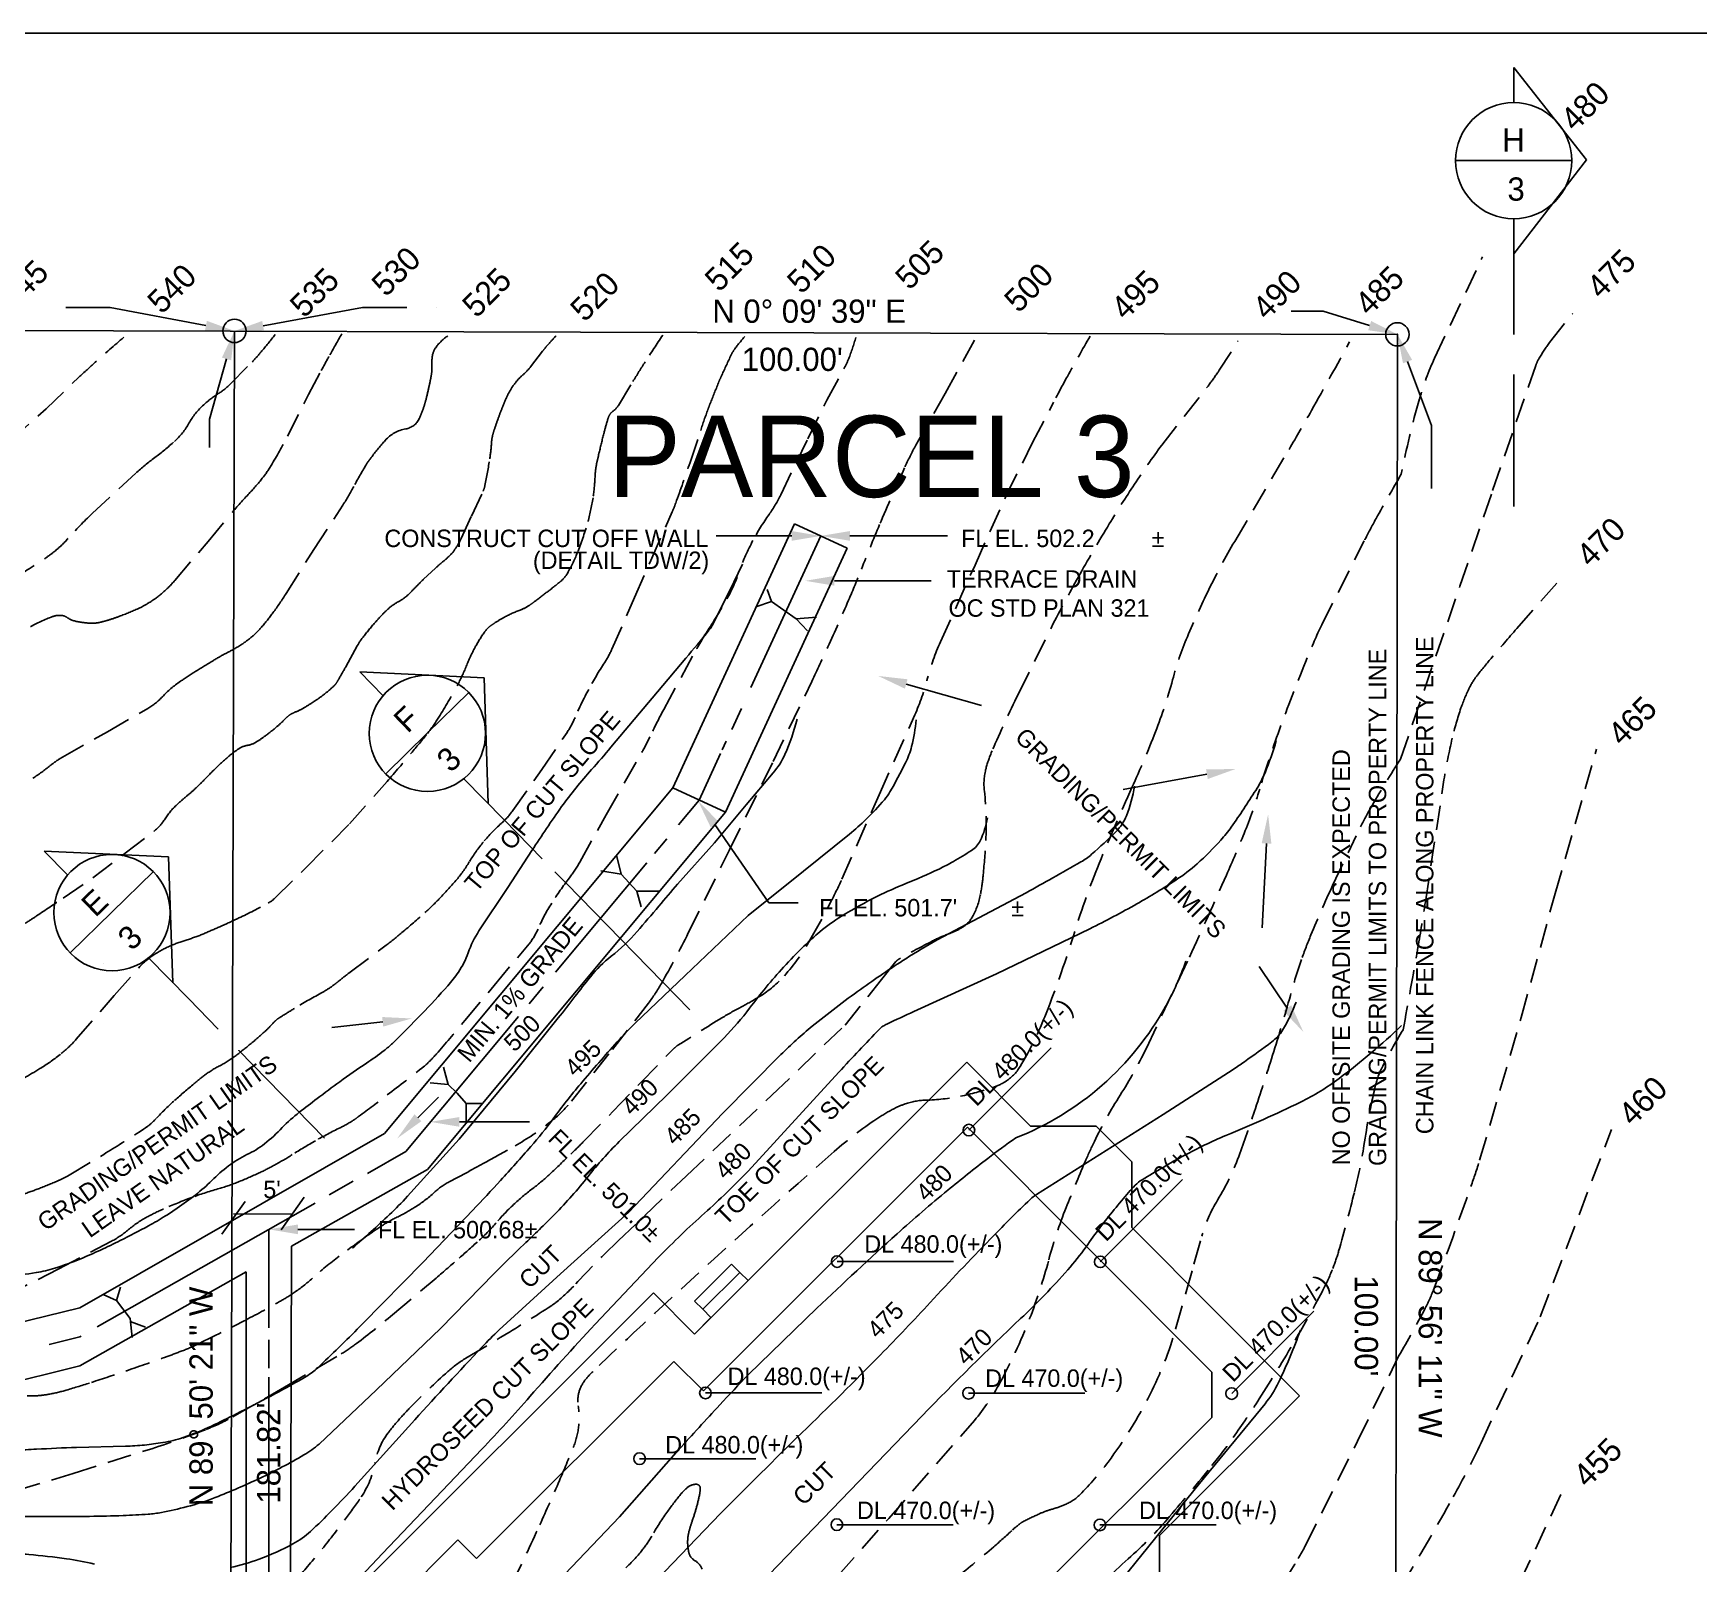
# Model space of a CAD drawing. Extents: x 0 to 7440, y -160 to 5160.
# Drawn here: x 3099 to 4817, y 3581 to 5160 of the extents above; entities that cross this region are included whole.
import ezdxf
from ezdxf.enums import TextEntityAlignment as Align

# ---------------------------------------------------------------- set-up
doc = ezdxf.new("R2010")
doc.units = 0
doc.header["$LTSCALE"] = 50
doc.header["$MEASUREMENT"] = 0
doc.linetypes.add('DASHED', pattern=[0.75, 0.5, -0.25])
doc.layers.get('0').update_dxf_attribs({"linetype": 'CONTINUOUS'})
for name, color, linetype in [('1', 1, 'CONTINUOUS'), ('2', 5, 'DASHED'), ('3', 3, 'CONTINUOUS'), ('5', 5, 'CONTINUOUS'), ('6', 6, 'CONTINUOUS'), ('8', 7, 'CONTINUOUS')]:
    doc.layers.add(name, color=color, linetype=linetype)

msp = doc.modelspace()

# ---------------------------------------------------------------- linework, layer by layer
for p, q in [((3178.1, 4877.1), (3132.3, 4877.1)), ((3277, 4858.4), (3178.1, 4877.1)), ((3336, 4858.3), (3438.5, 4877.1)), ((3438.5, 4877.1), (3484.3, 4877.1)), ((4429.9, 4873.4), (4396.8, 4873.4)), ((4477.9, 4858.4), (4429.9, 4873.4)), ((3298.3, 4824), (3280.7, 4761.9)), ((4517, 4821.3), (4541.7, 4755.4)), ((3280.7, 4761.9), (3280.7, 4732.8)), ((4541.7, 4755.4), (4541.7, 4690.5)), ((3758.7, 4381.5), (3884.3, 4653.9)), ((3881.6, 4641.4), (3803.5, 4641.4)), ((3911.6, 4641.4), (3839.4, 4484.9)), ((3884.3, 4653.9), (3938.8, 4628.8)), ((3941.6, 4641.4), (4042.2, 4641.4)), ((3938.8, 4628.8), (3813.2, 4356.4)), ((3925.5, 4595.1), (4025.3, 4595.1)), ((3860.7, 4573.7), (3844.5, 4568.4)), ((3856.1, 4586.2), (3860.7, 4573.7)), ((3860.7, 4573.7), (3886.2, 4555.9)), ((3886.2, 4555.9), (3907.1, 4557.7)), ((3897.8, 4543.5), (3886.2, 4555.9)), ((3999.6, 4488.6), (4077.5, 4466.4)), ((3829.6, 4463.5), (3819.6, 4441.7)), ((3808, 4416.8), (3786, 4368.9)), ((3814, 4429.7), (3809.8, 4420.6)), ((4310, 4395.5), (4223.7, 4379.8)), ((3461.2, 4024.9), (3758.7, 4381.5)), ((3758.7, 4381.5), (3813.2, 4356.4)), ((3786, 4368.9), (3764.6, 4343.3)), ((3813.2, 4356.4), (3505.7, 3987.8)), ((3802, 4343.5), (3858, 4262.8)), ((3752.6, 4329), (3740, 4313.8)), ((4371.5, 4324.1), (4367, 4237.1)), ((3731.9, 4304.1), (3637.7, 4191.3)), ((3705.4, 4292.5), (3700.8, 4312.1)), ((3684.6, 4296), (3705.4, 4292.5)), ((3705.4, 4292.5), (3721.6, 4274.7)), ((3726.3, 4258.6), (3721.6, 4274.7)), ((3721.6, 4274.7), (3744.8, 4274.7)), ((3858, 4262.8), (3888, 4262.8)), ((3171, 4200.2), (3171, 4200.2)), ((4392.9, 4154.3), (4363.9, 4197.3)), ((3625.1, 4176.1), (3610.5, 4158.7)), ((3599.7, 4145.6), (3483.4, 4006.4)), ((3459.5, 4140.1), (3407, 4134.1)), ((4064.3, 4028.3), (4149.1, 4113.2)), ((3526.9, 4075.3), (3522.3, 4093.1)), ((4062.2, 4098.4), (3781.2, 3817.9)), ((4127.9, 4032.5), (4062.2, 4098.4)), ((3508.4, 4077.1), (3526.9, 4075.3)), ((3526.9, 4075.3), (3536.2, 4066.4)), ((3495.7, 4041.1), (3517, 4062.3)), ((3536.2, 4066.4), (3545.5, 4055.7)), ((3545.5, 4055.7), (3545.5, 4037.9)), ((3545.5, 4055.7), (3561.7, 4055.7)), ((3147, 3845.1), (3461.2, 4024.9)), ((3538.6, 4036.8), (3610.9, 4036.8)), ((4127.9, 4032.5), (4195.8, 4032.4)), ((4232.5, 3995.6), (4195.8, 4032.4)), ((3483.4, 4006.4), (3443.6, 3983.7)), ((3505.7, 3987.8), (3365.4, 3908.5)), ((4232.5, 3995.6), (4232.5, 3927.7)), ((3429.1, 3975.5), (3404.3, 3961.4)), ((4199.9, 3892.4), (4284.8, 3977.3)), ((3389.8, 3953.1), (3164.8, 3825.2)), ((3293.5, 3921), (3317.4, 3954.7)), ((3354.6, 3925.5), (3378.5, 3959.2)), ((3305.5, 3941.8), (3365.5, 3941.7)), ((3341.9, 3925.9), (3341.9, 3824.2)), ((3371.9, 3925.9), (3430.4, 3925.9)), ((4405.5, 3754.3), (4232.5, 3927.7)), ((3781.2, 3851.9), (3819.5, 3890)), ((3819.5, 3890), (3827.9, 3881.5)), ((3928.4, 3892.7), (4048.4, 3892.7)), ((3318.6, 3882.1), (3147, 3785.1)), ((3318.6, 3882.1), (3318.6, 2652.7)), ((3789.7, 3843.4), (3827.9, 3881.5)), ((3827.9, 3881.5), (3836.4, 3873)), ((3171, 3858.6), (3184.9, 3852.5)), ((3184.9, 3852.5), (3188.9, 3866.3)), ((3184.9, 3852.5), (3198.9, 3834.1)), ((3738.8, 3860.4), (3355.2, 3477.6)), ((3781.2, 3817.9), (3738.8, 3860.4)), ((3789.7, 3843.4), (3781.2, 3851.9)), ((2849.8, 3771.6), (3147, 3845.1)), ((3198.9, 3834.1), (3200.9, 3814.2)), ((3781.2, 3817.9), (3798.2, 3834.9)), ((3798.2, 3834.9), (3789.7, 3843.4)), ((4335.5, 3756.5), (4420.4, 3841.4)), ((3148.1, 3815.7), (3147, 3815.1)), ((3198.9, 3831), (3214.8, 3824.9)), ((3147, 3815.1), (3115.3, 3807.2)), ((3341.9, 3811.9), (3341.9, 3782.6)), ((3147, 3785.1), (2849.8, 3711.6)), ((3341.9, 3773.4), (3341.9, 3764.1)), ((3341.9, 3764.1), (3341.9, 3442.1)), ((3792.5, 3757.1), (3912.5, 3757.1)), ((4064, 3756.8), (4184, 3756.8)), ((4261.1, 3610.2), (4405.5, 3754.3)), ((3724.5, 3689.3), (3844.5, 3689.3)), ((3928.1, 3621.2), (4048.1, 3621.2)), ((4199.6, 3620.9), (4319.6, 3620.9)), ((4261.1, 3610.2), (4261, 3559.3))]:
    msp.add_line(p, q)
for points in [[(3276.1, 4853.5), (3278, 4863.3), (3306.5, 4852.9)], [(3303.1, 4822.6), (3293.5, 4825.4), (3306.5, 4852.9)], [(3336.9, 4853.4), (3335.1, 4863.2), (3306.5, 4852.9)], [(4476.4, 4853.6), (4479.4, 4863.2), (4506.5, 4849.4)], [(4512.3, 4819.5), (4521.7, 4823.1), (4506.5, 4849.4)], [(3881.6, 4636.4), (3881.6, 4646.4), (3911.6, 4641.4)], [(3941.6, 4636.4), (3941.6, 4646.4), (3911.6, 4641.4)], [(3925.5, 4590.1), (3925.5, 4600.1), (3895.5, 4595.1)], [(3998.3, 4483.8), (4001, 4493.5), (3970.8, 4496.9)], [(4310.9, 4390.6), (4309.1, 4400.5), (4339.5, 4400.9)], [(3797.9, 4340.7), (3806.1, 4346.4), (3784.9, 4368.1)], [(4376.5, 4323.9), (4366.5, 4324.4), (4373.1, 4354.1)], [(3460, 4135.1), (3458.9, 4145), (3489.3, 4143.5)], [(4388.7, 4151.5), (4397, 4157.1), (4409.6, 4129.4)], [(3499.3, 4037.5), (3492.2, 4044.6), (3474.5, 4019.8)], [(3538.6, 4031.8), (3538.6, 4041.8), (3508.6, 4036.8)], [(3371.9, 3920.9), (3371.9, 3930.9), (3341.9, 3925.9)]]:
    msp.add_solid(points)
at = {"layer": '1'}
for p, q in [((4626.5, 5028.6), (4566.5, 5028.6)), ((4626.5, 5028.6), (4686.5, 5028.6)), ((3505.4, 4437.9), (3548.4, 4479.8)), ((3505.4, 4437.9), (3462.5, 4395.9)), ((3179.9, 4253.1), (3222.8, 4295)), ((3179.9, 4253.1), (3137, 4211.1))]:
    msp.add_line(p, q, dxfattribs=at)
for centre in [(4064.3, 4028.3), (3928.4, 3892.7), (4199.9, 3892.4), (3792.5, 3757.1), (4064, 3756.8), (4335.5, 3756.5), (3724.5, 3689.3), (3928.1, 3621.2), (4199.6, 3620.9)]:
    msp.add_circle(centre, 6, dxfattribs=at)
at = {"layer": '2'}
for points in [[(4510.5, 4705.1, -0.021039), (4529.3, 4782.8, -0.037607), (4544.9, 4824.8), (4594.4, 4929.3, -0.019092)], [(4509.7, 4411), (4571.1, 4589.7), (4604.8, 4688.2), (4649.2, 4817.1, -0.046842), (4652.9, 4824.9, -0.021038), (4663.5, 4840.9), (4687.5, 4871, 0.021908)], [(3075.8, 4739.8), (3112, 4772.6), (3146, 4805.1, -0.008211), (3162.8, 4820.6, -0.004771), (3192.4, 4846.5)], [(3078.7, 4597.6, 0.008304), (3110.4, 4617.8, 0.024274), (3120.7, 4625.4, 0.041461), (3134.8, 4638.8, -0.022494), (3159.6, 4664.5), (3204.7, 4706.2, -0.022811), (3224.2, 4722.2, 0.021885), (3244.5, 4738.9, 0.082761), (3259.5, 4757.7, -0.081622), (3274.7, 4776.7, -0.042547), (3289.8, 4788.2, 0.049987), (3302.5, 4798.2), (3324.7, 4820.9, 0.016922), (3333.9, 4831.2, 0.010179), (3348.4, 4849.1)], [(3081.7, 3656.3), (3140, 3674.1), (3217.5, 3698.4, 0.016523), (3277.3, 3719.5, 0.034492), (3304.8, 3732.5), (3358.1, 3763.1), (3416.7, 3797.4, 0.026033), (3432.4, 3808.1, 0.010364), (3469.7, 3837.8), (3514.6, 3875.7, 0.003304), (3538.4, 3896.3, 0.003743), (3559.1, 3914.8, 0.0318), (3576.9, 3933.1, -0.029901), (3595.7, 3952.6, -0.023987), (3614.7, 3968.4, 0.026482), (3631.8, 3982.9, 0.003792), (3653.6, 4003.6, 0.006131), (3666.8, 4016.6), (3696.9, 4047.4), (3725.5, 4077.2), (3759, 4111.7, -0.053886), (3764.1, 4115.8, -0.006595), (3809.4, 4144.1, -0.015122), (3830.5, 4156, 0.017402), (3848.8, 4166.5, 0.072368), (3873.9, 4187.6, 0.052249), (3900.3, 4224.3, 0.009404), (3921.6, 4263.3, 0.015803), (3933.1, 4287.1), (3971.7, 4374.1), (4008.5, 4456.7, 0.04045), (4021.7, 4494.6, -0.04081), (4034.9, 4532.1), (4070.7, 4611.3), (4102.7, 4683), (4130.1, 4737.7), (4151.8, 4779.5, -0.006617), (4166, 4806, -0.004159), (4189.5, 4847.6)], [(3087.7, 3961.9, 0.008294), (3105.2, 3968.2, 0.012979), (3125.4, 3976.5, 0.023796), (3136, 3981.9), (3171.5, 4003.3, 0.003769), (3208.1, 4026.2, 0.01674), (3216.1, 4031.7, 0.048323), (3225.8, 4040.4, -0.025016), (3243.8, 4058.1, -0.006413), (3263.4, 4075.1, -0.011423), (3274.7, 4084.2, -0.044409), (3290.4, 4094.2, 0.041518), (3307.2, 4104.7, 0.011576), (3321.8, 4116.2, 0.01063), (3337.1, 4129.4, 0.027848), (3346.5, 4138.9, -0.058187), (3351.3, 4143.2, -0.013461), (3354.2, 4145.1, -0.002787), (3368.4, 4153.9, -0.013245), (3395.6, 4169.5, 0.03238), (3406.5, 4176.3, 0.015499), (3412.9, 4181.1, -0.00833), (3424.6, 4190.4), (3463, 4219, 0.012199), (3479.2, 4232.1, 0.0081), (3503, 4252.7, 0.017836), (3518.4, 4267.6, 0.01555), (3534.9, 4285.8, 0.040464), (3548.7, 4305, -0.037208), (3563.6, 4325.9, -0.036387), (3581.6, 4344.6, 0.051918), (3593.8, 4358.1), (3623.6, 4400.5), (3649.7, 4438.6, 0.042931), (3658, 4454.2, -0.023547), (3672, 4483, -0.019333), (3688.3, 4510.6, 0.03856), (3696, 4524.7), (3719.4, 4577.8), (3736.1, 4616.2), (3758.2, 4666.3, 0.014849), (3761.8, 4675.3, 0.003244), (3776.6, 4717.1, 0.007307), (3787.6, 4750.3, -0.011253), (3795, 4771.8, -0.007172), (3797.9, 4779.3, -0.00255), (3806.4, 4800.6, -0.009408), (3809.4, 4807.3, -0.003033), (3819, 4828.1, -0.050334), (3822.9, 4834.6, -0.023486), (3833.2, 4847.2)], [(3089.7, 4082.3, 0.008991), (3106.7, 4092.4, 0.032592), (3127.7, 4107.3, 0.039404), (3143.2, 4122), (3182.4, 4167.3), (3208.8, 4197, -0.058804), (3222.1, 4208.4, -0.048409), (3240.8, 4218.6, -0.026799), (3257.8, 4224.8, 0.026649), (3274.9, 4231, 0.005), (3291.5, 4238.2, 0.004225), (3311.1, 4247.2, 0.016816), (3341.1, 4262.5, 0.060597), (3348.6, 4268), (3380.5, 4299.3), (3425.3, 4344.3), (3463.9, 4388, 0.004841), (3488.8, 4417.1, 0.00697), (3505.6, 4437.7, 0.028365), (3517.4, 4454.4, 0.015494), (3536.3, 4486.8, 0.029833), (3545.6, 4506.9, -0.030504), (3554.8, 4526.5, -0.029145), (3564.4, 4542, -0.067038), (3569.8, 4547.8, -0.030979), (3575, 4551.6, -0.016849), (3585.2, 4557.6, -0.035147), (3601.2, 4564.9, 0.059954), (3610.4, 4569.6, 0.010263), (3616, 4573.6, 0.003983), (3630, 4584.2, 0.005353), (3637.2, 4589.8, 0.006193), (3643.3, 4594.8, 0.088183), (3650, 4602.8, 0.036033), (3661, 4625.8, 0.026386), (3671.2, 4656.2, 0.031728), (3676.7, 4682.3, 0.025329), (3678.6, 4703.2, -0.041312), (3680.2, 4716, -0.006971), (3682.8, 4727.4, -0.004039), (3687.6, 4747, -0.007904), (3691.5, 4761.2, -0.02778), (3692.9, 4765.1, -0.142592), (3696.7, 4769.8, 0.099144), (3702.6, 4776.1), (3717.6, 4800.7, -0.005974), (3730.3, 4821, -0.004334), (3748.4, 4848.7)], [(3090.4, 4241.6, 0.007069), (3102.3, 4249.3, 0.003021), (3129.8, 4267.7), (3160.3, 4288.7), (3193.7, 4313.9), (3223.6, 4336.9, 0.086383), (3234.1, 4348.5, -0.065995), (3247.2, 4364.2, -0.013503), (3257.6, 4373.3, 0.015986), (3266.4, 4381, 0.012151), (3276.2, 4390.7, -0.009204), (3289.2, 4403.7, -0.018009), (3301.6, 4414.9, -0.026024), (3310.9, 4421.8, -0.107785), (3319.7, 4425.3, 0.100682), (3329.1, 4428.8, 0.019989), (3338.4, 4435.2, 0.01491), (3350.3, 4444.6, 0.026756), (3358.3, 4452.2, -0.047433), (3363, 4456.3, -0.06205), (3368.9, 4459.5, 0.040746), (3378.1, 4463.9, 0.014794), (3389.2, 4470.9, 0.015607), (3399.3, 4478.2, 0.025236), (3409, 4486.5, 0.066531), (3412, 4490.2, 0.00708), (3414.5, 4494.4, 0.002502), (3421.3, 4506.4), (3433.1, 4527.9, -0.032122), (3438.4, 4535.9, -0.015734), (3450.6, 4551, -0.013682), (3458, 4559.1, -0.01597), (3464.6, 4565.7, -0.060384), (3476, 4573.8, 0.065904), (3486.3, 4581.3, 0.013053), (3494.6, 4589.7, -0.015503), (3501.6, 4596.7), (3513.9, 4608.1, -0.013825), (3521.8, 4615.1, 0.016659), (3528.3, 4620.8, 0.055696), (3534, 4627.6, 0.038297), (3540.3, 4638.7), (3551.1, 4661.8), (3563, 4687.6, 0.05702), (3564.9, 4693.3, 0.012301), (3569.9, 4721, 0.022336), (3571.7, 4737.3, -0.04559), (3572.9, 4745.3, -0.017575), (3574.5, 4750.7, -0.00767), (3578.7, 4762.9, -0.007289), (3582.8, 4773.6, -0.008583), (3586.5, 4782.7, -0.031138), (3591.2, 4791.9, -0.032649), (3596.8, 4800, -0.048539), (3604.1, 4807.6, 0.045791), (3611.9, 4815.7), (3624.4, 4832, -0.014535), (3629.2, 4837.8, -0.008176), (3638.3, 4847.9)], [(3095, 4547.2, -0.042443), (3118.8, 4558.2, -0.116677), (3128.4, 4559.3, -0.128459), (3134.2, 4557, 0.100638), (3141.3, 4553.7, 0.041141), (3157.2, 4551.4, 0.067802), (3167, 4552.1, 0.021021), (3175, 4554.2, 0.014258), (3186.5, 4558, 0.01905), (3206, 4565.9, 0.030882), (3217.5, 4572, 0.039524), (3232, 4582.5, 0.03869), (3244.9, 4595.5), (3279.2, 4635.8), (3302.2, 4663.4, -0.015034), (3320.7, 4684.2, 0.019852), (3334.5, 4700, 0.034034), (3344.3, 4714, 0.0167), (3361.1, 4744.3), (3382.9, 4787.4), (3396.1, 4812.1, -0.004502), (3404.1, 4826.7, -0.002782), (3417.3, 4850)], [(3098.5, 4391.4, 0.025964), (3116.3, 4404.4, -0.037317), (3129, 4413.1), (3175.6, 4439.4), (3217.1, 4463.4, 0.070193), (3232.1, 4475.4, -0.054795), (3250.7, 4491.4, -0.007823), (3266.7, 4501.9, -0.007081), (3284.8, 4513, -0.016504), (3298.4, 4520.6, 0.01804), (3310.9, 4527.6, 0.038512), (3323.5, 4536.6, 0.039187), (3334.4, 4547.3, 0.02095), (3346.2, 4562.1, 0.016423), (3359.9, 4582.1), (3388.3, 4627.5), (3418.3, 4673.2, 0.020979), (3429.6, 4692.5, -0.017126), (3443.2, 4716.2, -0.028624), (3448.4, 4723.5, -0.012025), (3462.1, 4740, -0.170881), (3483.2, 4751.8, 0.243), (3497.1, 4762.4, 0.024905), (3500.8, 4771.4, 0.023217), (3503.9, 4781.4, 0.00809), (3507.2, 4795.3, 0.009845), (3509.5, 4806.7, 0.05318), (3510.1, 4814.4, -0.035729), (3510.5, 4825.7, -0.131562), (3514.5, 4836.2, -0.086322), (3526.7, 4847.9)], [(3070.4, 3857.4), (3124.7, 3884.8), (3179.6, 3913.6, 0.050121), (3197.2, 3925.7, -0.048656), (3215.3, 3938.1, -0.022408), (3233.3, 3947, -0.014386), (3262.1, 3958.7, -0.019598), (3289.3, 3967.6, 0.025486), (3310.1, 3974.7, 0.013246), (3332, 3984.2, 0.017931), (3347.8, 3992.2, 0.013591), (3366.1, 4003, -0.010342), (3390.2, 4017.4, -0.01586), (3415.4, 4030.7, 0.029666), (3428.7, 4038.2, 0.016551), (3434.6, 4042.3, 0.003213), (3464.2, 4064.6, 0.005257), (3502, 4094.1, 0.029719), (3508.3, 4099.8, 0.016351), (3516.6, 4108.8, 0.004679), (3544.1, 4141.3), (3574.3, 4177.5), (3610.4, 4220.4, 0.072132), (3619.7, 4235.8, -0.042887), (3633.8, 4262.5, -0.021095), (3652.1, 4288.6, 0.034487), (3662.8, 4304.9), (3690.2, 4353.7), (3726.7, 4417.8, 0.01381), (3735.1, 4434, -0.007926), (3749.4, 4462.4), (3779.5, 4518, -0.017839), (3796.4, 4546.2, 0.01662), (3814.7, 4576.5, 0.042927), (3827.6, 4605.4, -0.039636), (3841.5, 4636.7, -0.030017), (3858.1, 4663.5, 0.040099), (3870.2, 4683.9), (3898.1, 4741.7), (3917.6, 4781.5), (3935.4, 4813.8, 0.033376), (3940.3, 4824.3, 0.016923), (3947.7, 4846)], [(3092.7, 3754.3, 0.033678), (3100.6, 3754.1, 0.033591), (3114.9, 3755.8, 0.026354), (3132.9, 3760, 0.006266), (3158.8, 3768, 0.004416), (3195.3, 3780.1, 0.0035), (3237, 3794.7, 0.008633), (3253.7, 3801, 0.018683), (3270.3, 3808.3, 0.00668), (3315.7, 3831.1, 0.008758), (3353.1, 3851.4, 0.021324), (3368, 3860.6, 0.033208), (3387, 3875.5, -0.022441), (3414.6, 3898.2, -0.005348), (3443.2, 3919.1, -0.010379), (3458.2, 3929.4, -0.030996), (3474.1, 3938.4, 0.026577), (3492.7, 3948.7, 0.045326), (3512.7, 3964.1, -0.061716), (3527.9, 3974.9), (3545.9, 3984.4, 0.003837), (3566.4, 3995.6, 0.002638), (3596.1, 4012.2, 0.03821), (3632.5, 4036.7, 0.05513), (3654.1, 4058.1), (3696.5, 4111.6), (3733.7, 4159.3, 0.032694), (3747, 4179.6, 0.013437), (3774.8, 4231.7), (3817.4, 4317.5), (3862.3, 4408.6), (3902.2, 4491.3, 0.004952), (3918.8, 4526.8, 0.003682), (3940.2, 4575.1, 0.008926), (3953.4, 4607.1, -0.006244), (3972.2, 4653.1, -0.00699), (3998, 4711.8, -0.017183), (4009.6, 4735.2), (4040, 4788.4), (4070.2, 4843.7)], [(3372.7, 3567.6, 0.013133), (3397, 3596.2, 0.008933), (3421.2, 3627.3, 0.01274), (3437.2, 3649.8, 0.104037), (3451.6, 3685.2, -0.118606), (3465.1, 3716, -0.016261), (3475.3, 3728.5, -0.014035), (3488, 3742.3, -0.018614), (3526.6, 3779.1, -0.042417), (3545.3, 3793.1), (3580.8, 3814.2, 0.004581), (3630.3, 3844.9, 0.027588), (3638.2, 3850.5, 0.037997), (3658.2, 3869.2, -0.016479), (3702.5, 3914.2), (3773, 3981.2), (3861, 4064.3), (3936.5, 4136.7), (3974, 4183.6), (3989.1, 4202.2, -0.08865), (3992.8, 4205.2, -0.010706), (4026.8, 4223.5, -0.030389), (4043.8, 4230.9, 0.040976), (4056.2, 4236.7, 0.135162), (4067.8, 4248.2, 0.0863), (4076.4, 4272, 0.018948), (4079.1, 4291.6, 0.010533), (4081.8, 4327.2, 0.043615), (4080.3, 4378, -0.094702), (4082, 4401.5, -0.03767), (4088.3, 4419.7, -0.011254), (4115.4, 4478.3), (4151.4, 4550.9, -0.008664), (4179.1, 4602.2, -0.008464), (4209.2, 4653.8, -0.010676), (4235.2, 4694.7, -0.010509), (4263.3, 4735.1), (4311.1, 4796, 0.018072), (4321.4, 4810.5, 0.008405), (4342.1, 4842.8)], [(3591.7, 3557.9, 0.008669), (3621.5, 3621, 0.00408), (3641.8, 3666.7, 0.005511), (3656.1, 3700.9, 0.13517), (3661.2, 3743.9, -0.213628), (3668.7, 3770.9, -0.02844), (3676.3, 3779.2, -0.004472), (3728.2, 3828.2, -0.006918), (3925.4, 4006.3, -0.033271), (3969.2, 4039.9, -0.025725), (3986.2, 4050, -0.037734), (3998.6, 4055.4, -0.077942), (4019.6, 4059.2, 0.045419), (4055.7, 4063.3, 0.027318), (4088.1, 4071.9, 0.060593), (4101.9, 4078.3, 0.119459), (4117.1, 4093.8, 0.041793), (4144, 4148.7, 0.017996), (4173.6, 4233.2, -0.021641), (4198.7, 4303.3, -0.010305), (4232.6, 4381.8, 0.014125), (4256.9, 4439.3, 0.026669), (4274.6, 4493, -0.032095), (4289.8, 4537.4, -0.016798), (4311.9, 4586, -0.015891), (4338.6, 4635.8), (4394.7, 4730.7, 0.004861), (4417.8, 4770.7, 0.002771), (4457.2, 4841.6)], [(3929.3, 3568.7), (3981.6, 3627.6), (4068.1, 3726.4, 0.052994), (4095.1, 3765.2, 0.033012), (4127, 3833.8, 0.027505), (4146.7, 3894.3, -0.030643), (4164.7, 3948.4, -0.00564), (4184, 3995.1, -0.012086), (4193.8, 4016.5, -0.027995), (4220.5, 4064.4, 0.028035), (4247.2, 4112.2), (4291.9, 4206.9, 0.003716), (4330.1, 4291.5, 0.007398), (4348.4, 4334.5, 0.025125), (4364.4, 4380.1, -0.01759), (4386.3, 4445.7, -0.006659), (4413.5, 4515.6, -0.013419), (4428.4, 4549.7), (4472.3, 4636.3, -0.00858), (4484.5, 4659.3, -0.004245), (4510.5, 4705.1)], [(4512.4, 4131.8, 0.002701), (4527.7, 4216.8, 0.004882), (4535.4, 4264), (4554.6, 4389.8, -0.01776), (4563.1, 4432.6, -0.023784), (4572.1, 4463.9, -0.034086), (4581, 4485, -0.051409), (4589.2, 4497.9, -0.007822), (4604.1, 4516.1, -0.004695), (4629.8, 4545.9), (4675.1, 4597.4, 0.006213)], [(4507.8, 3795, 0.012616), (4535.3, 3844.6, 0.031765), (4544.4, 3865.2, 0.003196), (4582.4, 3970.2, 0.012571), (4591.3, 3997.2), (4634.3, 4144.5), (4669.2, 4272.3), (4712.1, 4421.3)], [(4051.3, 3566.3, 0.00506), (4089.9, 3598.4, 0.012029), (4109.2, 3615.6, -0.028374), (4117.6, 3622.6, -0.043073), (4121.1, 3624.8, -0.009797), (4137.5, 3632.6, -0.039239), (4149.8, 3637.1, 0.034368), (4163.8, 3642, 0.093898), (4178.8, 3652.1, 0.037589), (4208, 3685.8, 0.042296), (4251.3, 3755.8, 0.048243), (4277.7, 3823.1), (4296.6, 3889.9), (4304.8, 3919, -0.06944), (4321, 3956.2, 0.052833), (4344, 4004.2, 0.004815), (4360, 4050.7, 0.003841), (4378.9, 4109.3, 0.009316), (4397.2, 4171.2, -0.017314), (4407.5, 4204.3, -0.014912), (4417.3, 4229.7, -0.007307), (4439.5, 4280.6), (4463.8, 4331.9, -0.020148), (4480.4, 4363.3, -0.012786), (4509.7, 4411)], [(4181.9, 3538.6, -0.030759), (4228.7, 3585.9, 0.03355), (4271.4, 3629.5, 0.007392), (4315.1, 3682.3, 0.013989), (4337.1, 3711.2, 0.013465), (4364, 3751.1, 0.009132), (4401, 3811.5, 0.011961), (4428.8, 3861.6, 0.026094), (4439.8, 3885.4, 0.025481), (4445.9, 3903.5, 0.007674), (4462.3, 3964.7, 0.023535), (4472, 4012.5, -0.018503), (4483.6, 4073.4, -0.058053), (4490.1, 4091.6, -0.024442), (4512.4, 4131.8)], [(4509.9, 3556.6, 0.009231), (4564.2, 3650.1, 0.015977), (4592.8, 3705.6), (4654, 3835.6), (4727.5, 4029.1, 0.023783)], [(4348.1, 3495.6, 0.002634), (4404.1, 3586.3, 0.018504), (4411.6, 3599.6), (4465.3, 3707.3), (4507.8, 3795)], [(3710.2, 3576.7, 0.039698), (3727, 3594.6, 0.038049), (3737, 3609.3, -0.02302), (3752.7, 3633.9, -0.018724), (3766.8, 3652.4, -0.044575), (3773.7, 3659.4, -0.1773), (3783.3, 3662.9, -0.395863), (3787, 3659.4, -0.061091), (3786.7, 3654, -0.022175), (3783.4, 3639.6, -0.020026), (3778.9, 3625.3, 0.025518), (3775.5, 3614, 0.060518), (3774.1, 3603.1, 0.060821), (3775.4, 3592.2, 0.203997), (3781.2, 3584.4, -0.162377), (3789.1, 3575.4, -0.068262)], [(4510.6, 3359.1, 0.018783), (4574.8, 3447.2, 0.03819), (4601.3, 3493.9), (4675.2, 3652.2)]]:
    msp.add_lwpolyline(points, format="xyb", dxfattribs=at)
at = {"layer": '3'}
for p, q in [((4626.5, 5088.6), (4626.5, 5124.6)), ((4626.5, 5124.6), (4701.7, 5029.4)), ((4626.5, 4932.6), (4701.7, 5029.4)), ((4626.5, 4908.6), (4626.5, 4968.6)), ((4626.5, 4968.6), (4626.5, 4968.6)), ((4626.5, 4968.6), (4626.5, 4932.6)), ((4626.5, 4908.6), (4626.5, 4849.4)), ((4507.6, 4839.6), (4507.6, 4839.6)), ((4626.5, 4807.8), (4626.5, 4671.7)), ((3459.8, 4476.4), (3435.7, 4501.1)), ((3564.1, 4495.1), (3435.7, 4501.1)), ((3568.4, 4365.2), (3564.1, 4495.1)), ((3584.8, 4348.4), (3543.3, 4390.9)), ((3624.1, 4308.3), (3584.8, 4348.4)), ((3134.3, 4291.6), (3110.2, 4316.2)), ((3238.5, 4310.3), (3110.2, 4316.2)), ((3242.9, 4180.4), (3238.5, 4310.3)), ((3648.7, 4283.1), (3637.1, 4294.9)), ((3648.7, 4283.1), (3776.2, 4152.5)), ((3259.3, 4163.6), (3217.7, 4206.1)), ((3289.8, 4132.4), (3259.3, 4163.6)), ((3311.1, 4110.6), (3311, 4110.7)), ((3399.4, 4020.1), (3311.1, 4110.6)), ((4062.9, 4031.2), (3790.3, 3759.2)), ((4315, 3778.5), (4062.9, 4031.2)), ((3760, 3789.7), (3556.1, 3586.3)), ((3790.3, 3759.2), (3760, 3789.7)), ((4315, 3778.5), (4315, 3731.8)), ((4092.7, 3510), (4315, 3731.8)), ((3537, 3605.4), (3382.7, 3451.4)), ((3556.1, 3586.3), (3537, 3605.4))]:
    msp.add_line(p, q, dxfattribs=at)
for centre in [(4626.5, 5028.6), (3505.6, 4437.7), (3180.1, 4252.8)]:
    msp.add_circle(centre, 60, dxfattribs=at)
at = {"layer": '5'}
for p, q in [((7440, 5160), (0, 5160)), ((2106.5, 4856.1), (4506.5, 4849.4)), ((3306.5, 4852.9), (3300.4, 2671)), ((4506.5, 4849.5), (4503.9, 2486.3))]:
    msp.add_line(p, q, dxfattribs=at)
for centre in [(3306.5, 4852.9), (4506.5, 4849.4), (4506.5, 4849.4)]:
    msp.add_circle(centre, 12, dxfattribs=at)
msp.add_point((4506.5, 4849.4), dxfattribs=at)
at = {"layer": '6'}
for points in [[(3830.7, 4612.2), (3817.3, 4584.4), (3799.5, 4548.9, -0.032258), (3796.1, 4544, -0.005139), (3772.2, 4515.2), (3742.9, 4480.5), (3695, 4423.3, -0.008088), (3675, 4400.3, 0.010047), (3659, 4381.6, 0.019305), (3644.1, 4362.1, 0.008673), (3613.4, 4316.8), (3588.6, 4278.5), (3558.8, 4233.8, 0.062666), (3547.7, 4211.3, -0.069712), (3537.5, 4191.2, -0.027696), (3526.5, 4177.3, -0.012336), (3499.5, 4147.9, -0.007217), (3469.4, 4117.8, -0.027499), (3460.9, 4110.4, -0.021017), (3442.7, 4097.4, 0.014051), (3415.2, 4078.3, 0.002999), (3391.7, 4060.8, 0.003822), (3373.4, 4046.7, 0.036979), (3355.8, 4030.9, -0.035475), (3337.5, 4014.2, -0.056888), (3319.3, 4003, 0.054437), (3300.2, 3991.3, 0.031181), (3283.1, 3976.3, -0.032114), (3266.5, 3961.7, -0.009824), (3247.4, 3947.7, -0.015985), (3235.2, 3939.7, -0.013607), (3217.8, 3929.6, -0.008287), (3188.6, 3914.4, -0.007745), (3168.3, 3904.6, -0.007816), (3147.8, 3895.6, -0.024842), (3121, 3885.8, -0.03606), (3101.9, 3881.3, -0.020916), (3071.6, 3877.8, 0.016402)], [(3080.2, 3697.6, -0.009245), (3102.2, 3699.1, -0.004965), (3143.3, 3700.9), (3194.1, 3702.1, 0.015899), (3213.5, 3703.4, 0.016052), (3232.6, 3705.9, 0.041716), (3253.4, 3711.1, 0.02829), (3282.8, 3723, 0.006728), (3308.5, 3735.6, 0.004824), (3343.9, 3753.9, 0.005728), (3377, 3772, 0.026282), (3384, 3776.4, 0.036102), (3395, 3785.5, 0.008438), (3438.6, 3828.4), (3500.7, 3891.8), (3552.4, 3945.7, 0.005851), (3581.1, 3976.4, 0.005253), (3612.2, 4011.3, 0.020674), (3635.3, 4040, -0.016526), (3663.8, 4076.2, -0.008039), (3701.4, 4119.3, -0.01724), (3719.9, 4138.5), (3771.5, 4188), (3836.5, 4249.9), (3893.8, 4295.6), (3941, 4333.7, 0.024045), (3958.2, 4349, 0.019904), (3977.1, 4369.2, 0.04871), (3982.9, 4377.3, 0.014211), (3998.9, 4407.2, 0.055448), (4005.2, 4424.1, 0.035633), (4009.9, 4451.8)], [(3428.2, 3906.6, 0.010138), (3466.4, 3941.1, 0.019626), (3485, 3960), (3538.4, 4019.1), (3596.1, 4088.8), (3640.5, 4144, 0.006506), (3657.8, 4166.1, -0.007051), (3673.9, 4186.5, -0.055889), (3695.3, 4207.8, 0.045912), (3721.9, 4233.1, 0.006534), (3744.3, 4259.4, -0.007541), (3763.7, 4282.1), (3801.7, 4324.8), (3834.5, 4364), (3862.4, 4396.9, 0.071276), (3874.4, 4416, 0.041798), (3887, 4452.3)], [(3363.8, 3490.4), (3459.1, 3591.3), (3561.7, 3699, 0.00917), (3611.4, 3753.6, -0.006753), (3678.6, 3828), (3744.2, 3897.2, -0.018335), (3791.6, 3942.7, 0.019255), (3836.6, 3986.1), (3930.2, 4088.2, -0.004502), (3972, 4132.5, -0.061117), (3975.5, 4135.4, -0.028017), (3979.8, 4137.7, -0.004494), (4007.5, 4150.7), (4092.7, 4189.5), (4189.1, 4236.1, 0.014318), (4237.8, 4261.8, 0.016601), (4278.3, 4286.6, 0.036167), (4299.9, 4303.1, 0.028398), (4324.4, 4327.5, 0.029997), (4335.1, 4341, 0.011348), (4360.4, 4378.9, 0.043474), (4369.9, 4397.1, 0.025675), (4381.5, 4429.9)], [(3301.9, 3576.9, 0.030375), (3332, 3585.7, 0.036906), (3366.8, 3601.3, 0.063066), (3385, 3614.3, 0.011576), (3407, 3635.7, 0.010257), (3430.7, 3660.8), (3492.5, 3729.5, -0.003969), (3561.7, 3804.2, -0.015892), (3579.7, 3822.2), (3642.8, 3879.9), (3713.4, 3943.7), (3810.1, 4045.3), (3870.4, 4106.3, -0.02369), (3902.7, 4135.5, -0.016456), (3952.5, 4173.5, -0.011696), (3999.2, 4205.2, -0.017452), (4031.6, 4224.6), (4123.3, 4273.3, 0.003384), (4151, 4288.6, 0.003217), (4180, 4305.1, 0.048012), (4191, 4312.9, 0.018692), (4216.2, 4336.5, 0.099415), (4226.9, 4352.7, 0.060456), (4235.1, 4383.2)], [(3077, 3629.6), (3156.9, 3629.8, 0.006295), (3191.6, 3630.6, 0.008465), (3217.5, 3632, 0.03064), (3231, 3633.8, 0.015349), (3257.5, 3639.8, 0.029802), (3286.7, 3649.2, 0.018172), (3333, 3669.3, 0.019856), (3378.2, 3693.1, 0.053127), (3393.7, 3704.4), (3453.1, 3760.2), (3519.2, 3823.5), (3574.4, 3880.3, -0.007418), (3605.2, 3910.4, 0.00721), (3636.8, 3941.4, 0.027732), (3671.4, 3980.5, -0.030079), (3703.4, 4016.4), (3752.8, 4064.5), (3811.9, 4123.7, 0.032958), (3838.1, 4154.2, -0.024189), (3873.1, 4196.5, -0.014433), (3894, 4218, -0.019458), (3910.5, 4233, -0.0357), (3932.9, 4249, -0.023151), (3970, 4269.6, -0.019674), (3999.1, 4282.6, 0.016675), (4033.5, 4297.7, 0.01777), (4048.3, 4305.5, 0.013576), (4067.1, 4316.9, 0.135957), (4076, 4326.9, 0.073008), (4083.5, 4350.4)], [(4112.7, 4020.2, 0.086223), (4201.8, 4074.6, 0.086223), (4267.3, 4155.9, 0.020989), (4278.7, 4178.8, 0.020989), (4288.2, 4202.6)], [(3668.3, 3487.1), (3808.1, 3632.6, -0.005984), (3891.9, 3715.8, 0.006171), (3973.1, 3796.5, 0.007572), (4024.4, 3850.4, -0.006255), (4086.3, 3915.8, -0.007982), (4125, 3954.4, -0.036628), (4134.1, 3962), (4264.7, 4044.5), (4337.1, 4091, 0.011646), (4348.6, 4098.8, 0.004627), (4377, 4119.4, 0.096325), (4388.1, 4131.6, 0.049697), (4401.9, 4160.2)], [(3811.5, 3521.4), (4016.1, 3733.6, -0.010954), (4117.7, 3833.8, 0.022367), (4166.4, 3884.1, 0.028226), (4185.3, 3908, -0.017863), (4214.4, 3946.4, -0.006945), (4229.2, 3964.1, -0.016283), (4235.9, 3971.4, -0.062092), (4243.1, 3977.1, -0.011383), (4286.6, 4002.2, -0.027855), (4329.6, 4022.7, 0.015757), (4406.5, 4057.2, 0.048806), (4446.5, 4081.7, 0.027112), (4510.9, 4136.1)], [(3214.1, 3536.3, 0.008179), (3275.3, 3482.6, 0.012729), (3316.1, 3449.7), (3393.3, 3391.3, 0.031673), (3423.8, 3372.1, 0.060396), (3441.4, 3365.1, 0.084422), (3452.1, 3364.2, 0.163212), (3457.3, 3366.4, 0.055885), (3467, 3377.2, -0.033675), (3482.2, 3395.8), (3590.9, 3510.9), (3703.7, 3629.2), (3764.8, 3698.3, -0.003673), (3807.2, 3744.7, -0.005338), (3836.9, 3776.1), (3907.4, 3844.5, -0.006851), (3990.2, 3921.3, -0.011191), (4042.6, 3966.4, -0.008719), (4083.8, 3999.1, -0.012806), (4112.7, 4020.2)], [(4209.4, 3548.9), (4302.2, 3663.6), (4369.9, 3746, 0.059666), (4383.9, 3768, 0.026564), (4406.4, 3822)], [(2846.3, 3569.2), (2979.3, 3581.4), (3083.7, 3590.6, -0.041022), (3094.2, 3590.5, -0.011027), (3133.1, 3586, -0.024252), (3161.9, 3580.6, 0.021121)]]:
    msp.add_lwpolyline(points, format="xyb", dxfattribs=at)
at = {"layer": '8'}
msp.add_line((3365.4, 3908.5), (3361.9, 2671.1), dxfattribs=at)

# ---------------------------------------------------------------- texts
for s, height, rotation, p in [('480', 24, 45, (4689.6, 5057.6)), ('530', 24, 45, (3462.7, 4887.1)), ('515', 24, 45, (3806.6, 4892)), ('510', 24, 45, (3891.5, 4889.9)), ('505', 24, 45, (4003, 4894)), ('475', 24, 45, (4716.6, 4884.6)), ('545', 24, 45, (3078.6, 4873.4)), ('540', 24, 45, (3231.4, 4869.3)), ('535', 24, 45, (3378.5, 4865.3)), ('525', 24, 45, (3556.3, 4865.3)), ('500', 24, 45, (4115.6, 4870.5)), ('495', 24, 45, (4225.7, 4862.9)), ('485', 24, 45, (4477.4, 4867.3)), ('520', 24, 45, (3667.8, 4861.2)), ('490', 24, 45, (4371.6, 4862.9)), ('470', 24, 45, (4705.9, 4607.9)), ('GRADING/PERMIT LIMITS TO PROPERTY LINE', 18, 90, (4495, 3991.3)), ('CHAIN LINK FENCE ALONG PROPERTY LINE', 18, 90, (4543.7, 4024.1)), ('465', 24, 45, (4738.4, 4423.3)), ('NO OFFSITE GRADING IS EXPECTED', 18, 90, (4457.5, 3992)), ('MIN. 1% GRADE', 18, 50.1558, (3548.8, 4096.9)), ('DL 480.0(+/-)', 18, 45, (4072.3, 4051.8)), ('GRADING/PERMIT LIMITS', 18, 35, (3111.4, 3923.5)), ('TOE OF CUT SLOPE', 18, 45, (3813.5, 3929)), ('460', 24, 45, (4749.3, 4031.2)), ('LEAVE NATURAL', 18, 35, (3157.1, 3916.4)), ('FL EL. 501.0%%P', 18, 315, (3629, 4018.3)), ('DL 470.0(+/-)', 18, 45, (4205.9, 3912.4)), ('DL 470.0(+/-)', 18, 45, (4336.9, 3767.3)), ('455', 24, 45, (4702.6, 3658.2))]:
    msp.add_text(s, height=height, rotation=rotation).set_placement(p)
for s, height, p in [('N 0%%D 09\' 39" E', 24, (3899.5, 4861.3)), ("100.00'", 24, (3882.1, 4811.6)), ("5'", 18, (3345.2, 3958.1))]:
    msp.add_text(s, height=height).set_placement(p, align=Align.CENTER)
for s, height, p in [('MOVE', 0.18, (3514.3, 4877)), ('QTEXT', 0.18, (4366, 4873.4)), ('FL EL. 502.2', 18, (4056.3, 4629.9)), ('%%P', 18, (4252.9, 4629.9)), ('TERRACE DRAIN', 18, (4041.5, 4588)), ('OC STD PLAN 321', 18, (4043.3, 4558)), ("FL EL. 501.7'", 18, (3909.8, 4248.8)), ('%%P', 18, (4107.9, 4248.8)), ('FL EL. 500.68%%p', 18, (3454.5, 3916.6)), ('DL 480.0(+/-)', 18, (3956.4, 3901.8)), ('DL 480.0(+/-)', 18, (3815.3, 3765.3)), ('DL 470.0(+/-)', 18, (4081.1, 3763.4)), ('DL 480.0(+/-)', 18, (3751, 3694.7)), ('DL 470.0(+/-)', 18, (3948.9, 3627)), ('DL 470.0(+/-)', 18, (4239.9, 3627))]:
    msp.add_text(s, height=height).set_placement(p)
for s, p in [('CONSTRUCT CUT OFF WALL', (3795.5, 4629.9)), ('(DETAIL TDW/2)', (3796.3, 4607.3))]:
    msp.add_text(s, height=18).set_placement(p, align=Align.RIGHT)
for s, height, rotation, p in [('TOP OF CUT SLOPE', 18, 50, (3631, 4361.9)), ('GRADING/PERMIT LIMITS', 18, 315, (4214.6, 4328.4)), ('500', 18, 45, (3609.6, 4122.2)), ('495', 18, 45, (3672.4, 4096.4)), ('490', 18, 45, (3731.1, 4056.2)), ('485', 18, 45, (3775.1, 4025.6)), ('480', 18, 45, (3827.4, 3990.3)), ('480', 18, 45, (4034.8, 3967.7)), ('N 89%%D 56\' 11" W', 24, 270, (4528.5, 3824.3)), ('CUT', 18, 45, (3628.5, 3880.9)), ("100.00'", 24, 270, (4462.5, 3826.3)), ('N 89%%D 50\' 21" W', 24, 90, (3284, 3753.5)), ('HYDROSEED CUT SLOPE', 18, 45, (3574, 3739.3)), ('475', 18, 45, (3984.5, 3826.2)), ('470', 18, 45, (4075.9, 3798.6)), ("181.82'", 24, 90, (3353.8, 3695.1)), ('CUT', 18, 45, (3911.2, 3657.3))]:
    msp.add_text(s, height=height, rotation=rotation).set_placement(p, align=Align.CENTER)
at = {"layer": '1'}
msp.add_text('H', height=24, dxfattribs=at).set_placement((4626.3, 5038), align=Align.CENTER)
for s, rotation, p in [('3', 360, (4629, 4987.3)), ('F', 44, (3492.2, 4443.8)), ('3', 44, (3536, 4402.4)), ('E', 44, (3170.6, 4254.4)), ('3', 44, (3206.9, 4218.6))]:
    msp.add_text(s, height=24, rotation=rotation, dxfattribs=at).set_placement(p, align=Align.CENTER)
at = {"layer": '5'}
msp.add_text('PARCEL 3', height=84, dxfattribs=at).set_placement((3963.7, 4681.5), align=Align.CENTER)

doc.saveas('drawing.dxf')
